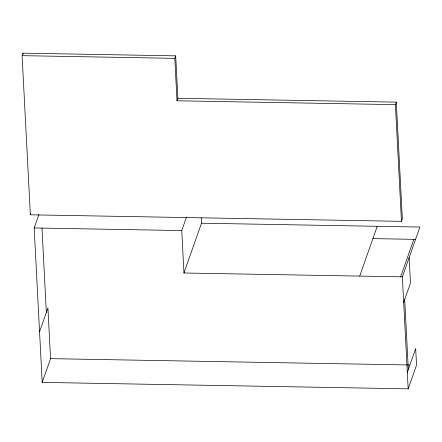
<?xml version="1.0" encoding="UTF-8"?>
<svg xmlns="http://www.w3.org/2000/svg" width="442" height="442" viewBox="0 0 442 442"><rect width="100%" height="100%" fill="white"/><g stroke="black" fill="none" stroke-linecap="round" stroke-linejoin="round"><path stroke-width="0.66" d="M396.286 102.141L402.342 218.845L401.463 221.343L30.36 214.806L22.1 55.659L22.978 53.162L175.689 55.852L177.888 98.29L177.01 100.787L395.408 104.638L396.286 102.141L177.888 98.29M30.36 214.806L30.736 213.735M407.32 372.335L415.679 348.594L416.535 365.103L408.176 388.838L42.189 382.391L34.172 227.962L38.924 214.469M39.559 331.699L47.918 307.964L50.548 358.65L42.189 382.391M177.01 100.787L174.811 58.35L175.689 55.852M183.966 273.001L201.502 223.204L419.9 227.05L402.364 276.847L183.966 273.001L181.761 230.564L186.546 216.983M359.711 276.095L377.241 226.298M400.656 276.819L413.856 239.337M403.69 302.389L410.48 283.112L409.154 257.57M22.1 55.659L174.811 58.35M34.172 227.962L181.761 230.564M372.91 238.614L415.563 239.365M50.548 358.65L409.64 364.981M395.408 104.638L401.463 221.343M404.695 299.532L408.325 369.479M402.364 276.847L408.176 388.838M201.215 217.729L201.502 223.204M41.962 227.923L46.344 312.422M22.978 53.162L23.039 54.338"/></g></svg>
